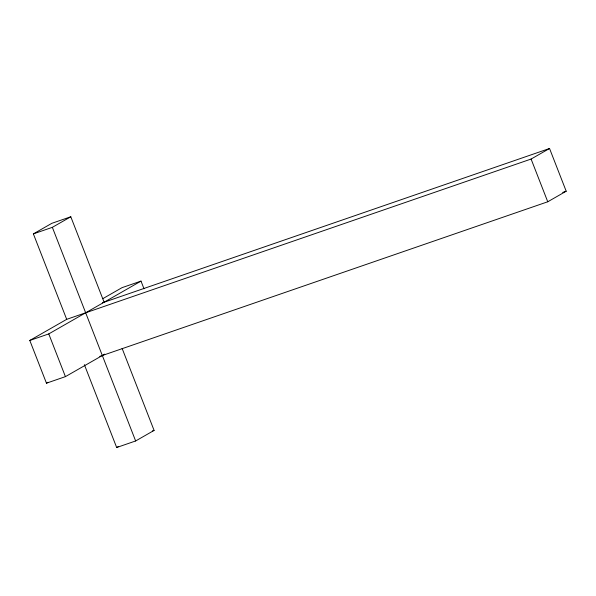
<?xml version="1.0" encoding="UTF-8"?>
<svg xmlns="http://www.w3.org/2000/svg" width="596" height="596" viewBox="0 0 596 596"><rect width="100%" height="100%" fill="white"/><g stroke="black" fill="none" stroke-linecap="round" stroke-linejoin="round"><path stroke-width="0.89" d="M104.732 354.136L65.426 376.635L46.458 383.183L29.8 340.458L66.692 319.337L33.376 233.878L51.83 223.321L70.797 216.773L104.114 302.224M33.376 233.878L52.351 227.337L70.797 216.773M102.788 298.671L122.038 287.652L141.006 281.103L144.008 288.792M29.8 340.458L48.768 333.909L141.006 281.103M46.458 383.183L48.06 382.267M66.692 319.337L531.096 159.05L549.542 148.486L566.2 191.212L547.754 201.776L99.733 356.408M84.364 364.648L116.674 447.514L118.276 446.598M116.674 447.514L135.642 440.965L154.088 430.409L122.12 348.407M102.385 302.82L549.542 148.486M562.684 192.426L566.2 191.212M152.36 430.997L154.088 430.409M531.096 159.05L547.754 201.776M52.351 227.337L135.642 440.965M48.768 333.909L65.426 376.635"/></g></svg>
